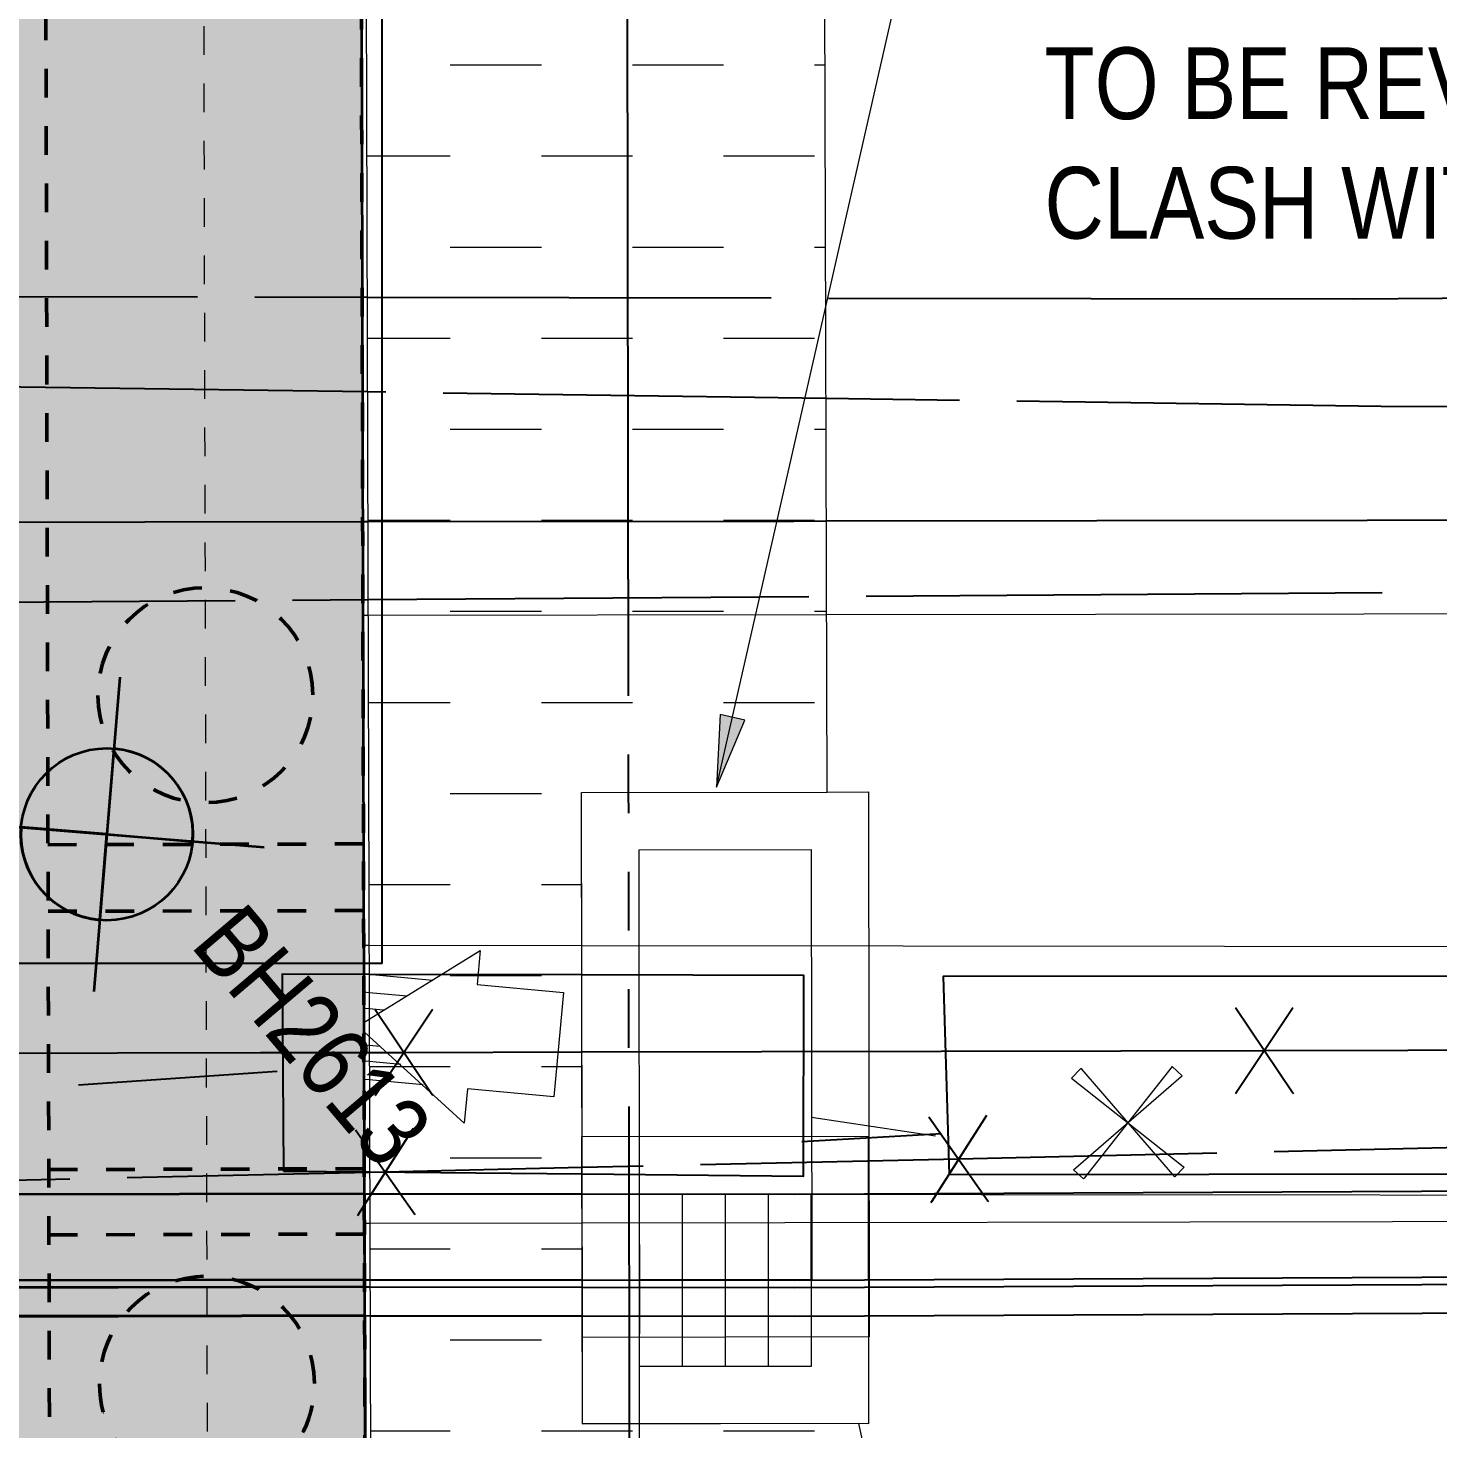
# Model space of a CAD drawing. Header units: metres. Extents: x 1 to 98, y 2 to 1697.
# Drawn here: x 24.573 to 29.488, y 1657.511 to 1662.394 of the extents above; entities that cross this region are included whole.
import ezdxf

# ---------------------------------------------------------------- set-up
doc = ezdxf.new("R2010")
doc.units = ezdxf.units.M
for name, pattern in [('DASHED2', [9.525, 6.35, -3.175]), ('JacobsDash', [0.0045, 0.003, -0.0015]), ('JacobsGridLine', [0.0145, 0.01, -0.001, 0.0025, -0.001])]:
    doc.linetypes.add(name, pattern=pattern)
for name, color, linetype, lineweight in [('BRIDGE-ABUTMENT-CONC', 7, 'Continuous', 50), ('D-BDGE', 7, 'Continuous', 13), ('D-BDGE-FLOOR', 7, 'Continuous', 50), ('D-BDGE-FLOOR-PAT', 7, 'Continuous', 50), ('D-BDGE-FNDN-PILE-CONC', 7, 'Continuous', 50), ('D-BDGE-LINE', 7, 'Continuous', 9), ('D-ENHA-GEN-LINE', 7, 'Continuous', 9), ('D-ENHA-GEN-LINE-GRIDS', 7, 'Continuous', 9), ('D-ENHA-TEXT', 7, 'Continuous', 9)]:
    doc.layers.add(name, color=color, linetype=linetype, lineweight=lineweight)
doc.layers.add('D-BDGE-FNDN', color=7, linetype='Continuous', lineweight=13, true_color=0x8c8cc6)
doc.styles.add('Arial Narrow_3', font='ARIALN.TTF', dxfattribs={"height": 0.25})

# ---------------------------------------------------------------- blocks, each defined once
blk = doc.blocks.new('SymbolBorehole - ExistingBorehole-26478556-DRG-2871021 - GENERAL ARRANGEMENT PLAN')
at = {"layer": 'D-ENHA-GEN-LINE', "lineweight": 18, "true_color": 0x808080}
h = blk.add_hatch(color=8, dxfattribs=at)
edge = h.paths.add_edge_path()
edge.add_line((0, 0), (-0.003, 0))
edge.add_arc((0, 0), 0.003, 90, 180, ccw=False)
edge.add_line((0, 0.003), (0, 0))
h = blk.add_hatch(color=8, dxfattribs=at)
edge = h.paths.add_edge_path()
edge.add_line((0, 0), (-0.003, 0))
edge.add_arc((0, 0), 0.003, 90, 180, ccw=False)
edge.add_line((0, 0.003), (0, 0))
h = blk.add_hatch(color=8, dxfattribs=at)
edge = h.paths.add_edge_path()
edge.add_line((0, 0), (0.003, 0))
edge.add_arc((0, 0), 0.003, 270, 360, ccw=False)
edge.add_line((0, -0.003), (0, 0))
h = blk.add_hatch(color=8, dxfattribs=at)
edge = h.paths.add_edge_path()
edge.add_line((0, 0), (0.003, 0))
edge.add_arc((0, 0), 0.003, 270, 360, ccw=False)
edge.add_line((0, -0.003), (0, 0))
at = {"layer": 'D-ENHA-GEN-LINE', "color": 8, "lineweight": 35, "true_color": 0x808080}
for p, q in [((0, -0.0055), (0, 0.0055)), ((0, -0.0055), (0, 0.0055)), ((0, 0), (0, 0.003)), ((0, 0), (0, 0.003)), ((-0.0055, 0), (0.0055, 0)), ((-0.0055, 0), (0.0055, 0)), ((-0.003, 0), (0, 0)), ((-0.003, 0), (0, 0)), ((0, 0), (0, -0.003)), ((0.003, 0), (0, 0)), ((0, 0), (0, -0.003)), ((0.003, 0), (0, 0))]:
    blk.add_line(p, q, dxfattribs=at)
blk.add_circle((0, 0), 0.003, dxfattribs=at)
blk.add_circle((0, 0), 0.003, dxfattribs=at)
for start, end in [(90, 180), (90, 180), (270, 360), (270, 360)]:
    blk.add_arc((0, 0), 0.003, start, end, dxfattribs=at)
blk = doc.blocks.new('T2DPAA-T2D-PWA-GE-M2D-101001_Boreholes_rvt-1-DRG-2871021 - GENERAL ARRANGEMENT PLAN')
at = {"layer": 'D-ENHA-GEN-LINE', "color": 8, "lineweight": 5, "true_color": 0x808080, "xscale": 99.99999999999997, "yscale": 99.99999999999997, "zscale": 99.99999999999997, "rotation": 265.2854515609577}
blk.add_blockref('SymbolBorehole - ExistingBorehole-26478556-DRG-2871021 - GENERAL ARRANGEMENT PLAN', (584.381, 1659.5839), dxfattribs=at)
at = {"layer": 'D-ENHA-GEN-LINE', "color": 8, "lineweight": 18, "true_color": 0x808080, "insert": (584.859, 1659.3576), "char_height": 0.25, "width": 1.250632, "attachment_point": 1, "rotation": 310.2855, "style": 'Arial Narrow_3'}
blk.add_mtext('BH2613', dxfattribs=at)
blk = doc.blocks.new('T2DPAA-T2D-PWA-SU-M2D-000003_250_dwg-40806560-DRG-2871021 - GENERAL ARRANGEMENT PLAN')
at = {"color": 253, "lineweight": 25, "true_color": 0xa3d0a3}
for p, q in [((33.3403, 1568.7663), (33.0844, 1571.8238)), ((33.3684, 1568.4308), (33.3574, 1568.5625)), ((33.3745, 1568.3587), (33.3684, 1568.4308)), ((33.4086, 1567.951), (33.3915, 1568.1548)), ((33.4427, 1567.5433), (33.4256, 1567.7471)), ((33.552, 1566.2375), (33.4598, 1567.3395)), ((33.6414, 1565.1695), (33.552, 1566.2375))]:
    blk.add_line(p, q, dxfattribs=at)
at = {"color": 151, "lineweight": 25, "true_color": 0xa3b9ff}
for p, q in [((33.7222, 1570.1885), (32.3171, 1570.0753)), ((32.3171, 1570.0753), (31.928, 1570.044)), ((31.7286, 1570.0279), (29.9344, 1569.8835)), ((34.4055, 1569.8874), (33.9417, 1569.8558)), ((33.9417, 1569.8558), (32.6097, 1569.7649)), ((32.3452, 1569.7469), (30.6016, 1569.628)), ((32.4101, 1569.7513), (32.3452, 1569.7469)), ((34.1374, 1569.1805), (35.9302, 1569.3408)), ((32.4069, 1569.0257), (33.9382, 1569.1626)), ((32.1453, 1569.0023), (32.4069, 1569.0257)), ((30.6613, 1568.8696), (31.9461, 1568.9845))]:
    blk.add_line(p, q, dxfattribs=at)
at = {"color": 254, "lineweight": 25, "true_color": 0xd0d0d0}
for p, q in [((33.2581, 1567.7833), (32.5182, 1567.7241)), ((32.5768, 1567.0381), (33.3161, 1567.0919)), ((32.2778, 1567.0163), (32.5768, 1567.0381))]:
    blk.add_line(p, q, dxfattribs=at)
at = {"color": 9, "lineweight": 25, "true_color": 0xd0a3d0}
for p, q in [((31.5407, 1567.2567), (32.2274, 1567.3616)), ((34.5539, 1567.3335), (34.0707, 1567.2657))]:
    blk.add_line(p, q, dxfattribs=at)
at = {"color": 21, "lineweight": 25, "true_color": 0xdea3a3}
for p, q in [((32.5155, 1567.1804), (32.5703, 1567.1146)), ((32.7159, 1567.2015), (32.5842, 1566.9515)), ((33.5264, 1567.1361), (33.3143, 1567.1137)), ((32.577, 1567.036), (31.7364, 1566.9474))]:
    blk.add_line(p, q, dxfattribs=at)
at = {"color": 151, "lineweight": 25, "true_color": 0xa3b9ff, "flags": 128}
for points in [[(36.9739, 1570.4627), (35.7474, 1570.3516), (33.9215, 1570.2045)], [(36.4004, 1570.0294), (35.8734, 1569.9876), (34.605, 1569.9011)]]:
    blk.add_lwpolyline(points, dxfattribs=at)
at = {"color": 21, "lineweight": 25, "true_color": 0xdea3a3, "flags": 128}
for points in [[(33.2806, 1567.5154), (35.1534, 1567.6739), (35.6516, 1567.7161), (38.1427, 1567.9269), (38.6409, 1567.969), (41.132, 1568.1798), (41.6302, 1568.222), (44.1213, 1568.4328), (44.6195, 1568.4749), (47.1106, 1568.6857), (47.6089, 1568.7279), (47.707, 1568.7362)], [(35.5385, 1567.857), (35.7621, 1567.5773), (35.7647, 1567.5751)], [(35.5638, 1567.5581), (35.7372, 1567.8715), (35.7394, 1567.874)], [(32.5745, 1567.3052), (32.7479, 1567.6185), (32.75, 1567.6211)], [(32.5492, 1567.6041), (32.7728, 1567.3243), (32.7753, 1567.3222)], [(32.5414, 1567.4529), (32.6623, 1567.4631), (33.2806, 1567.5154)], [(37.5044, 1567.5554), (36.6094, 1567.4611), (35.7143, 1567.3667)], [(23.5551, 1566.6925), (23.6943, 1566.7043), (26.1854, 1566.9151), (26.6836, 1566.9572), (29.1747, 1567.168), (29.673, 1567.2102), (32.1641, 1567.421), (32.5414, 1567.4529)], [(34.5044, 1567.39), (34.7337, 1567.1149), (34.7363, 1567.1128)], [(34.7049, 1567.4111), (34.538, 1567.0943), (34.5359, 1567.0917)], [(35.5154, 1567.3458), (34.6204, 1567.2514), (33.7253, 1567.1571)], [(32.5703, 1567.1146), (32.7448, 1566.9052), (32.7473, 1566.9032)], [(33.3143, 1567.1137), (32.6314, 1567.0418), (32.577, 1567.036)], [(31.5375, 1566.9264), (30.6424, 1566.8321), (29.7474, 1566.7378)], [(32.5842, 1566.9515), (32.549, 1566.8846), (32.5469, 1566.882)]]:
    blk.add_lwpolyline(points, dxfattribs=at)
at = {"color": 254, "lineweight": 25, "true_color": 0xd0d0d0, "flags": 128}
blk.add_lwpolyline([(34.5916, 1567.1952), (36.3972, 1567.3466), (36.3422, 1568.0329), (34.5146, 1567.8814)], close=True, dxfattribs=at)
for points in [[(33.3161, 1567.0919), (34.0857, 1567.1479), (34.0291, 1567.8449), (33.2581, 1567.7833)], [(32.5182, 1567.7241), (32.2162, 1567.7), (32.2778, 1567.0163)]]:
    blk.add_lwpolyline(points, dxfattribs=at)
blk = doc.blocks.new('T2DPAA-T2D-PWA-SU-M2D-000001_ExistingUtilities_rvt-1-DRG-2871021 - GENERAL ARRANGEMENT PLAN')
at = {"color": 254, "lineweight": 25, "true_color": 0xd0d0d0, "rotation": 355.285451560958}
blk.add_blockref('T2DPAA-T2D-PWA-SU-M2D-000003_250_dwg-40806560-DRG-2871021 - GENERAL ARRANGEMENT PLAN', (424.0329, 99.3486), dxfattribs=at)
blk = doc.blocks.new('T2DPAA-T2D-C3S-RW-M2D-100010_dwg-40802999-DRG-2871021 - GENERAL ARRANGEMENT PLAN')
at = {"color": 9, "lineweight": 25, "true_color": 0xc3c3c3}
for p, q in [((262.9078, -127.8357), (262.9223, -127.8345)), ((263.122, -130.1694), (263.8606, -130.1091)), ((263.1059, -130.1707), (263.122, -130.1694)), ((263.1476, -130.4683), (263.8857, -130.4081)), ((263.1497, -130.4932), (263.8878, -130.433)), ((263.1312, -130.4696), (263.1476, -130.4683)), ((263.1334, -130.4945), (263.1497, -130.4932)), ((263.1582, -130.5929), (263.8961, -130.5326)), ((263.1418, -130.5942), (263.1582, -130.5929))]:
    blk.add_line(p, q, dxfattribs=at)
at = {"color": 9, "lineweight": 25, "true_color": 0xc3c3c3, "flags": 128}
for points in [[(264.5168, -127.701), (269.2139, -127.3077), (269.3864, -127.2933), (269.776, -127.2606), (270.4357, -127.2054), (273.7596, -126.9271), (273.7646, -126.9267), (273.8749, -126.9174), (274.3689, -126.8761), (278.0946, -126.5641)], [(262.9223, -127.8345), (264.4038, -127.7105), (264.5168, -127.701)], [(253.938, -128.5868), (254.4387, -128.5449), (259.4212, -128.1277), (261.1215, -127.9853), (261.3878, -127.963), (262.9076, -127.8357)], [(263.8857, -130.4081), (264.624, -130.3478), (267.7706, -130.0735), (269.4344, -129.9284), (269.4604, -129.925), (269.4859, -129.9193), (269.5109, -129.9115), (269.5351, -129.9014), (269.5583, -129.8894), (269.7403, -129.7677), (269.7613, -129.7522), (270.6811, -128.9907), (270.9116, -128.9715)], [(263.8878, -130.433), (264.626, -130.3728), (267.7728, -130.0984), (269.4366, -129.9533), (269.4647, -129.9496), (269.4924, -129.9435), (269.5194, -129.9349), (269.5456, -129.9241), (269.5708, -129.911), (269.7542, -129.7885), (269.777, -129.7716), (270.6911, -129.0149), (270.9135, -128.9964)], [(263.8961, -130.5326), (264.6342, -130.4724), (267.7815, -130.198), (269.4453, -130.0529), (269.482, -130.0481), (269.5182, -130.0401), (269.5536, -130.0289), (269.5879, -130.0147), (269.6208, -129.9976), (269.8101, -129.8714), (269.8399, -129.8494), (270.7312, -129.1116), (270.921, -129.0958)], [(263.8606, -130.1091), (264.5996, -130.0488), (267.7446, -129.7746), (269.4084, -129.6295)], [(254.1349, -130.9027), (254.3621, -130.8842), (259.3455, -130.4775), (263.1056, -130.1707)], [(254.1603, -131.2016), (254.3864, -131.1832), (259.3699, -130.7765), (263.131, -130.4697)], [(254.1624, -131.2265), (254.3885, -131.2081), (259.3719, -130.8015), (263.1331, -130.4946)], [(254.1709, -131.3262), (254.3966, -131.3077), (259.3801, -130.9011), (263.1415, -130.5942)]]:
    blk.add_lwpolyline(points, dxfattribs=at)
blk = doc.blocks.new('T2DPAA-T2D-PWC-RW-M2D-100010_RoadDesign_rvt-1-DRG-2871021 - GENERAL ARRANGEMENT PLAN')
at = {"color": 9, "lineweight": 25, "true_color": 0xc3c3c3, "rotation": 355.285451560958}
blk.add_blockref('T2DPAA-T2D-C3S-RW-M2D-100010_dwg-40802999-DRG-2871021 - GENERAL ARRANGEMENT PLAN', (333.7642, 1809.6861), dxfattribs=at)
blk = doc.blocks.new('T2DPAA-T2D-PWA-SU-M2D-000002_dwg-40815123-DRG-2871021 - GENERAL ARRANGEMENT PLAN')
at = {"color": 254, "lineweight": 18, "true_color": 0xe1e1e1}
for p, q in [((43.5435, 1548.242), (45.1379, 1548.3755)), ((43.526, 1548.2405), (43.5435, 1548.242)), ((43.6415, 1547.0958), (44.3815, 1547.1559)), ((43.6233, 1547.0943), (43.6415, 1547.0958)), ((43.7154, 1546.2315), (44.454, 1546.2919)), ((43.6972, 1546.23), (43.7154, 1546.2315)), ((43.7241, 1546.1304), (44.4623, 1546.1925)), ((43.7055, 1546.1288), (43.7241, 1546.1304)), ((44.7187, 1545.5107), (44.6686, 1546.1334)), ((44.8048, 1544.4424), (44.7187, 1545.5107))]:
    blk.add_line(p, q, dxfattribs=at)
at = {"color": 254, "lineweight": 18, "true_color": 0xe1e1e1, "flags": 128}
for points in [[(45.1379, 1548.3755), (49.804, 1548.7664), (51.5492, 1548.8957), (53.7988, 1549.1035), (58.7117, 1549.5496)], [(44.3815, 1547.1559), (49.9648, 1547.6096), (51.4689, 1547.7626), (53.9264, 1547.9837), (58.7224, 1548.3436), (58.8105, 1548.3521)], [(44.454, 1546.2919), (49.9997, 1546.7449), (51.4676, 1547.4541), (51.9384, 1547.5664), (53.9749, 1547.719), (58.389, 1548.0466), (58.7165, 1548.0845), (58.8317, 1548.0942)], [(44.4623, 1546.1925), (50.0934, 1546.6662), (51.3827, 1547.2983), (52.0237, 1547.2544), (53.9886, 1547.4137), (58.3977, 1547.745), (58.7557, 1547.9612), (58.842, 1547.97)]]:
    blk.add_lwpolyline(points, dxfattribs=at)
blk = doc.blocks.new('T2DPAA-T2D-PWA-SU-M2D-000100_Survey_rvt-1-DRG-2871021 - GENERAL ARRANGEMENT PLAN')
at = {"color": 254, "lineweight": 18, "true_color": 0xe1e1e1, "rotation": 355.285451560958}
blk.add_blockref('T2DPAA-T2D-PWA-SU-M2D-000002_dwg-40815123-DRG-2871021 - GENERAL ARRANGEMENT PLAN', (414.6424, 120.9232), dxfattribs=at)
blk = doc.blocks.new('T2DPAA-T2D-C3S-SD-M2D-100010_250_dwg-40816791-DRG-2871021 - GENERAL ARRANGEMENT PLAN')
at = {"lineweight": 18}
for p, q in [((284.4313, -132.7772), (284.4129, -132.777)), ((284.6552, -132.7794), (284.4313, -132.7772)), ((284.4367, -132.8406), (284.4183, -132.8404)), ((284.5702, -132.8419), (284.4367, -132.8406)), ((284.4415, -132.8968), (284.4231, -132.8967)), ((284.4923, -132.8973), (284.4415, -132.8968)), ((284.4272, -132.9451), (284.4446, -132.9323)), ((284.4497, -132.9924), (284.43, -132.9772)), ((284.4524, -133.0235), (284.4339, -133.0233)), ((284.4911, -133.0239), (284.4524, -133.0235)), ((284.4572, -133.0798), (284.4387, -133.0796)), ((284.5679, -133.0809), (284.4572, -133.0798)), ((284.4626, -133.1431), (284.444, -133.143)), ((284.6516, -133.145), (284.4626, -133.1431)), ((286.4463, -133.1766), (286.0101, -133.1476)), ((285.2184, -133.2803), (285.2167, -133.2805)), ((285.7317, -133.438), (285.7818, -134.0359)), ((285.8811, -133.4254), (285.9313, -134.0233)), ((285.5822, -133.4505), (285.6324, -134.0484))]:
    blk.add_line(p, q, dxfattribs=at)
at = {"lineweight": 18, "flags": 128}
for points in [[(285.2769, -133.977), (285.118, -132.0836), (285.9717, -132.012)], [(285.9717, -132.012), (286.1145, -132), (286.2734, -133.8933), (285.2769, -133.977)], [(284.4446, -132.9323), (284.8111, -132.6614), (284.8099, -132.781), (285.1122, -132.7839), (285.1086, -133.1495), (284.8063, -133.1465), (284.8051, -133.266), (284.4497, -132.9924)], [(286.2626, -134.1962), (286.2968, -134.1934), (286.2132, -133.1969), (285.2184, -133.2803)], [(285.2167, -133.2805), (285.3003, -134.277), (286.2626, -134.1962)]]:
    blk.add_lwpolyline(points, dxfattribs=at)
for points in [[(285.4594, -133.7609), (285.334, -132.2662), (285.9319, -132.216), (286.0573, -133.7108)], [(285.4327, -133.4631), (285.4829, -134.061), (286.0808, -134.0108), (286.0306, -133.4129)]]:
    blk.add_lwpolyline(points, close=True, dxfattribs=at)
blk = doc.blocks.new('T2DPAA-T2D-C3S-SD-XRF-100099_250_dwg-40820996-DRG-2871021 - GENERAL ARRANGEMENT PLAN')
at = {"lineweight": 18}
blk.add_line((145.5474, 3174.8274), (145.5473, 3174.8274), dxfattribs=at)
at = {"lineweight": 18, "flags": 128}
for points in [[(145.4089, 3174.6191), (145.3725, 3174.6485), (145.7196, 3175.003), (145.7222, 3175.0063), (145.6858, 3175.0358), (145.4115, 3174.6224)], [(145.7557, 3174.6889), (145.7262, 3174.6525), (145.3718, 3174.9996), (145.3685, 3175.0023), (145.339, 3174.9659), (145.7524, 3174.6916)]]:
    blk.add_lwpolyline(points, close=True, dxfattribs=at)
blk = doc.blocks.new('T2DPAA-T2D-PWC-SD-M2D-100001_ProposedDrainage_rvt-1-DRG-2871021 - GENERAL ARRANGEMENT PLAN')
at = {"lineweight": 18, "rotation": 355.285451560958}
for name, p in [('T2DPAA-T2D-C3S-SD-M2D-100010_250_dwg-40816791-DRG-2871021 - GENERAL ARRANGEMENT PLAN', (312.739, 1814.8009)), ('T2DPAA-T2D-C3S-SD-XRF-100099_250_dwg-40820996-DRG-2871021 - GENERAL ARRANGEMENT PLAN', (181.9419, -1493.5443))]:
    blk.add_blockref(name, p, dxfattribs=at)
blk = doc.blocks.new('Floors 3 - Floors 3-5446905-DRG-2871021 - GENERAL ARRANGEMENT PLAN')
at = {"layer": 'D-BDGE-FLOOR-PAT', "lineweight": 35, "true_color": 0xc0c0c0}
blk.add_hatch(color=9, dxfattribs=at).paths.add_polyline_path([(438.2309, 1697.6975), (447.1986, 1698.4573), (447.033, 1700.4013), (438.0663, 1699.6415), (438.2292, 1697.7175)])
at = {"layer": 'D-BDGE-FLOOR', "lineweight": 35}
for p, q in [((438.0663, 1699.6415), (447.034, 1700.4014)), ((447.0344, 1700.4014), (438.0667, 1699.6416)), ((447.034, 1700.4014), (447.1986, 1698.4573)), ((447.0344, 1700.4014), (447.034, 1700.4014)), ((447.1991, 1698.4574), (447.0344, 1700.4014))]:
    blk.add_line(p, q, dxfattribs=at)
blk = doc.blocks.new('Floors 7 - Floors 7-5450066-DRG-2871021 - GENERAL ARRANGEMENT PLAN')
at = {"layer": 'D-BDGE-FLOOR-PAT', "lineweight": 35, "true_color": 0xc0c0c0}
for points in [[(438.055, 1699.7661), (447.0229, 1700.5259), (446.9975, 1700.8249), (438.0296, 1700.065), (438.0533, 1699.7862)], [(438.0567, 1699.7411), (447.0246, 1700.501), (447.0221, 1700.5259), (438.055, 1699.7661), (438.0553, 1699.7614)], [(438.0651, 1699.6414), (447.033, 1700.4013), (447.0246, 1700.501), (438.0567, 1699.7411)], [(447.033, 1700.4013), (447.0336, 1700.4014), (447.0246, 1700.501)]]:
    blk.add_hatch(color=9, dxfattribs=at).paths.add_polyline_path(points)
at = {"layer": 'D-BDGE-FLOOR', "lineweight": 35}
for p, q in [((446.9975, 1700.8249), (438.0296, 1700.065)), ((446.9977, 1700.8249), (438.0299, 1700.065)), ((446.9977, 1700.8249), (446.9975, 1700.8249)), ((446.9975, 1700.8249), (447.0229, 1700.5259)), ((447.0336, 1700.4014), (446.9977, 1700.8249)), ((447.0229, 1700.5259), (438.055, 1699.7661)), ((447.0229, 1700.5259), (447.0246, 1700.501)), ((447.0246, 1700.501), (438.057, 1699.7411)), ((447.0246, 1700.501), (447.033, 1700.4013)), ((438.0655, 1699.6415), (447.033, 1700.4013)), ((447.0336, 1700.4014), (438.0658, 1699.6415)), ((447.033, 1700.4013), (447.0336, 1700.4014))]:
    blk.add_line(p, q, dxfattribs=at)
blk = doc.blocks.new('01_SFO_FRP_Pile_CastInPlace_CS - CAST-IN-PLACE PILE - 0750-7668704-DRG-2871021 - GENERAL ARRANGEMENT PLAN')
at = {"layer": 'D-BDGE-FNDN-PILE-CONC', "linetype": 'JacobsDash'}
for start, end in [(90, 270), (90, 270), (270, 90), (270, 90)]:
    blk.add_arc((0, 0), 0.375, start, end, dxfattribs=at)

msp = doc.modelspace()

# ---------------------------------------------------------------- hatches: boundary and pattern name
at = {"layer": 'D-BDGE-FLOOR-PAT', "lineweight": 5, "true_color": 0xc0c0c0}
msp.add_hatch(color=9, dxfattribs=at).paths.add_polyline_path([(16.7447, 1658.3105), (25.7447, 1658.3308), (25.7222, 1667.4851), (16.7448, 1658.3106)])
at = {"layer": 'D-BDGE-LINE'}
h = msp.add_hatch(dxfattribs=at)
h.set_pattern_fill('FP_4', color=256, style=0, pattern_type=2)
h.set_pattern_definition([(0, (-1228.7157, -1313.344), (0.3175, 0.3175), [0.3175, -0.3175])])
h.paths.add_polyline_path([(26.8219, 1655.4078), (27.7017, 1655.41), (27.6991, 1656.46), (27.4695, 1657.5303), (26.5056, 1657.529), (26.5025, 1659.7299), (27.3592, 1659.7311), (27.2662, 1690.444), (25.6662, 1690.444), (25.7691, 1656.4552), (26.8193, 1656.4578), (26.8202, 1656.098)])
h.paths.add_polyline_path([(15.1516, 1655.5308), (16.7516, 1655.5344), (16.6669, 1690.2374), (15.0665, 1690.3855), (15.134, 1662.7518)])
at = {"layer": 'D-ENHA-TEXT'}
msp.add_hatch(color=256, dxfattribs=at).paths.add_polyline_path([(26.9731, 1659.7482), (27.0715, 1659.9822), (26.9855, 1660.0017)])

# ---------------------------------------------------------------- linework, layer by layer
at = {"layer": 'BRIDGE-ABUTMENT-CONC', "linetype": 'JacobsDash'}
for p, q in [((24.6516, 1655.5525), (24.6222, 1667.4874)), ((25.7222, 1667.4892), (25.7516, 1655.5552)), ((25.7417, 1659.5503), (24.6417, 1659.5476)), ((24.6417, 1659.5476), (25.7417, 1659.5503)), ((24.6423, 1659.3153), (25.7423, 1659.318)), ((24.6445, 1658.4151), (25.7445, 1658.4178)), ((24.6451, 1658.1874), (25.7451, 1658.1902)), ((25.7451, 1658.1901), (24.6451, 1658.1874)), ((24.6451, 1658.1874), (24.6451, 1658.1874)), ((25.7451, 1658.1902), (25.7451, 1658.1901))]:
    msp.add_line(p, q, dxfattribs=at)
at = {"layer": 'D-BDGE', "lineweight": 18}
for p, q in [((25.6662, 1690.444), (25.7691, 1656.4552)), ((27.3592, 1659.7311), (27.2662, 1690.444)), ((26.5025, 1659.7299), (27.3592, 1659.7311)), ((26.5056, 1657.529), (26.5025, 1659.7299)), ((27.4695, 1657.5303), (26.5056, 1657.529)), ((27.6991, 1656.46), (27.4695, 1657.5303))]:
    msp.add_line(p, q, dxfattribs=at)
at = {"layer": 'D-BDGE', "color": 150, "linetype": 'DASHED2', "lineweight": 25, "true_color": 0x2492ff}
for q in [(25.8076, 1690.444), (22.3076, 1659.134)]:
    msp.add_line((25.8076, 1659.134), q, dxfattribs=at)
at = {"layer": 'D-BDGE-FLOOR', "lineweight": 35}
for p, q in [((25.6964, 1677.9453), (25.7516, 1655.5552)), ((25.7447, 1658.3308), (16.7448, 1658.3105))]:
    msp.add_line(p, q, dxfattribs=at)
at = {"layer": 'D-ENHA-GEN-LINE-GRIDS', "linetype": 'JacobsGridLine', "lineweight": 18}
msp.add_line((25.1108, 1692.4016), (25.2029, 1654.9899), dxfattribs=at)
at = {"layer": 'D-ENHA-TEXT'}
for p, q in [((26.9731, 1659.7482), (27.6256, 1662.6189)), ((26.9855, 1660.0017), (26.9731, 1659.7482)), ((26.9731, 1659.7482), (27.0715, 1659.9822)), ((27.0715, 1659.9822), (26.9855, 1660.0017))]:
    msp.add_line(p, q, dxfattribs=at)

# ---------------------------------------------------------------- block references
at = {"color": 254, "lineweight": 5, "true_color": 0xe1e1e1}
msp.add_blockref('T2DPAA-T2D-PWA-SU-M2D-000100_Survey_rvt-1-DRG-2871021 - GENERAL ARRANGEMENT PLAN', (-559.5337, 0), dxfattribs=at)
at = {"lineweight": 5}
for name in ['T2DPAA-T2D-PWC-RW-M2D-100010_RoadDesign_rvt-1-DRG-2871021 - GENERAL ARRANGEMENT PLAN', 'T2DPAA-T2D-PWA-SU-M2D-000001_ExistingUtilities_rvt-1-DRG-2871021 - GENERAL ARRANGEMENT PLAN', 'T2DPAA-T2D-PWC-SD-M2D-100001_ProposedDrainage_rvt-1-DRG-2871021 - GENERAL ARRANGEMENT PLAN', 'T2DPAA-T2D-PWA-GE-M2D-101001_Boreholes_rvt-1-DRG-2871021 - GENERAL ARRANGEMENT PLAN']:
    msp.add_blockref(name, (-559.5337, 0), dxfattribs=at)
at = {"layer": 'D-BDGE-FLOOR', "lineweight": 35, "rotation": 355.285451560958}
for name in ['Floors 7 - Floors 7-5450066-DRG-2871021 - GENERAL ARRANGEMENT PLAN', 'Floors 3 - Floors 3-5446905-DRG-2871021 - GENERAL ARRANGEMENT PLAN']:
    msp.add_blockref(name, (-559.5337, 0), dxfattribs=at)
at = {"layer": 'D-BDGE-FNDN', "color": 7, "linetype": 'JacobsDash', "lineweight": 50}
for p, rotation in [((25.1904, 1660.0686), 90.14113475357709), ((25.1963, 1657.6686), 270.1411347535729)]:
    msp.add_blockref('01_SFO_FRP_Pile_CastInPlace_CS - CAST-IN-PLACE PILE - 0750-7668704-DRG-2871021 - GENERAL ARRANGEMENT PLAN', p, dxfattribs=dict(at, rotation=rotation))

# ---------------------------------------------------------------- next in the draw order: texts
at = {"layer": 'D-ENHA-TEXT', "char_height": 0.25, "attachment_point": 1, "style": 'Arial Narrow_3', "bg_fill": 3, "box_fill_scale": 1, "bg_fill_color": 256, "bg_fill_transparency": 0}
for s, insert in [('TO BE REVISED TO AVOID ', (28.1167, 1662.3272)), ('CLASH WITH THE ABUTMENT  ', (28.1167, 1661.9105))]:
    msp.add_mtext(s, dxfattribs=dict(at, insert=insert))

doc.saveas('drawing.dxf')
